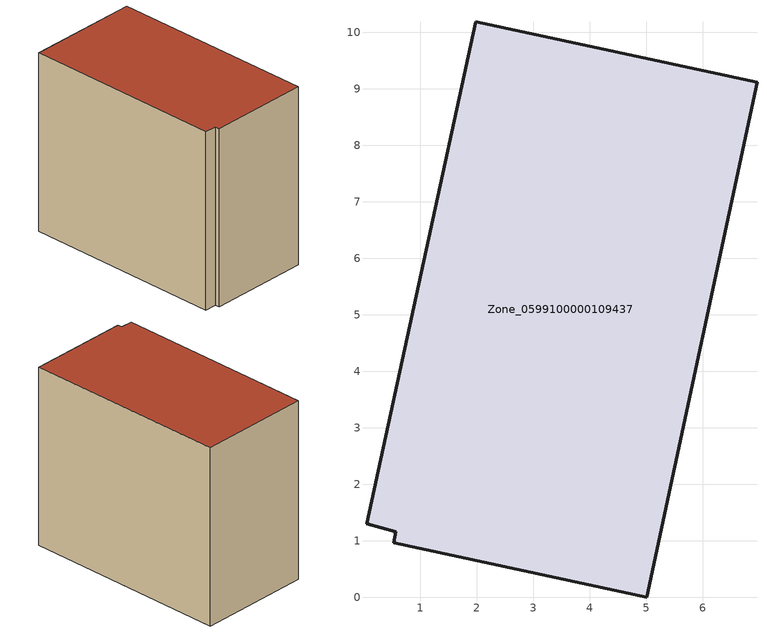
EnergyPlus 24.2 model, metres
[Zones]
Zone_0599100000109437
 floor ground (C_G): 0.56,1.16 0.05,1.3 1.98,10.19 6.96,9.12 5.01,0 0.53,0.97 z0
 wall outside (C_F): 5.01,0 6.96,9.12 1.98,10.19 0.05,1.3 0.56,1.16 0.53,0.97 5.01,0 z0:8.16
 roof outside (C_R): 0.05,1.3 0.56,1.16 0.53,0.97 5.01,0 6.96,9.12 1.98,10.19 z8.16
[BUILDING]
Pand.0599100000109437: North Axis=0; Terrain=City; Loads Convergence Tolerance Value=0.04; Temperature Convergence Tolerance Value=0.4; Solar Distribution=FullExterior; Maximum Number of Warmup Days=25; Minimum Number of Warmup Days=1
[Site:Location]
Rotterdam.The.Hague.AP_ZH_NLD Design_Conditions: Latitude=51.96; Longitude=4.45; Time Zone=1; Elevation=-4.5
[SITE:GROUNDTEMPERATURE:BUILDINGSURFACE]
18, 18, 18, 18, 18, 18, 18, 18, 18, 18, 18, 18
[MATERIAL] Thermal Absorptance=0.9; Solar Absorptance=0.7; Visible Absorptance=0.7
Name | Roughness | Thickness | Conductivity | Density | Specific Heat
G.TI.1975-1991 | MediumSmooth | 0.15 | 0.288461 | 540 | 1210
F.TI.1975-1991 | Rough | 0.3 | 0.230769 | 1920 | 840
R.TI.1975-1991 | MediumRough | 0.2 | 0.153846 | 1500 | 1000
[CONSTRUCTION]
C_G: G.TI.1975-1991
C_F: F.TI.1975-1991
C_R: R.TI.1975-1991
[ZONE]
Zone_0599100000109437: Type=1; Multiplier=1; Ceiling Height=Autocalculate; Volume=Autocalculate; Floor Area=autocalculate; Part of Total Floor Area=Yes
[ZONEINFILTRATION:DESIGNFLOWRATE]
Infil_Zone_0599100000109437: Zone or ZoneList or Space or SpaceList=Zone_0599100000109437; Schedule=AlwaysOn; Design Flow Rate Calculation Method=Flow/Area; Flow Rate per Floor Area=0.003; Constant Term Coefficient=1; Temperature Term Coefficient=0; Velocity Term Coefficient=0; Velocity Squared Term Coefficient=0
[HVACTEMPLATE:ZONE:IDEALLOADSAIRSYSTEM]
Zone_0599100000109437: Maximum Heating Supply Air Temperature=50; Minimum Cooling Supply Air Temperature=13; Maximum Heating Supply Air Humidity Ratio=0.0156; Minimum Cooling Supply Air Humidity Ratio=0.0077; Heating Limit=NoLimit; Cooling Limit=NoLimit; Dehumidification Control Type=ConstantSensibleHeatRatio; Cooling Sensible Heat Ratio=0.7; Dehumidification Setpoint=60; Humidification Control Type=None; Humidification Setpoint=30; Outdoor Air Method=None; Outdoor Air Flow Rate per Person=0.00944; Outdoor Air Flow Rate per Zone Floor Area=0; Outdoor Air Flow Rate per Zone=0; Demand Controlled Ventilation Type=None; Outdoor Air Economizer Type=NoEconomizer; Heat Recovery Type=None; Sensible Heat Recovery Effectiveness=0.7; Latent Heat Recovery Effectiveness=0.65
[ZONECONTROL:THERMOSTAT]
ThermostatControl_Zone_0599100000109437: Zone or ZoneList=Zone_0599100000109437; Control Type Schedule=DualSetpointControlType; Control 1=Thermostat_Zone_0599100000109437; Temperature Difference Between Cutout And Setpoint=0
[THERMOSTATSETPOINT:DUALSETPOINT]
Thermostat_Zone_0599100000109437: Heating Setpoint Temperature Schedule=HeatingSetpoint_Zone_0599100000109437; Cooling Setpoint Temperature Schedule=CoolingSetpoint_Zone_0599100000109437
[SCHEDULE:COMPACT]
HeatingSetpoint_Zone_0599100000109437: Through: 12/31, For: AllDays, Until: 24:00, 21
CoolingSetpoint_Zone_0599100000109437: Through: 12/31, For: AllDays, Until: 24:00, 24
DualSetpointControlType: Through: 12/31, For: AllDays, Until: 24:00, 4
AlwaysOn: Through: 12/31, For: AllDays, Until: 24:00, 1
